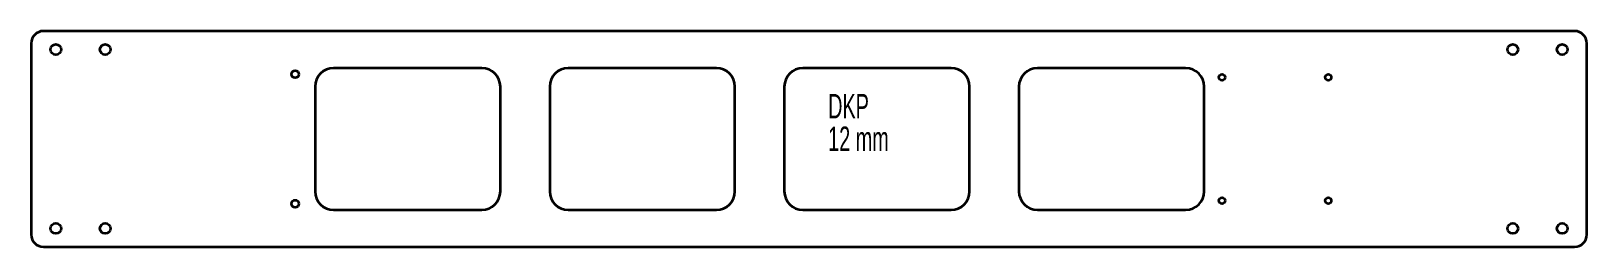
# Model space of a CAD drawing. Header units: millimetres. Extents: x -1363 to -103, y 21 to 196.
import ezdxf

# ---------------------------------------------------------------- set-up
doc = ezdxf.new("R2010")
doc.units = ezdxf.units.MM
doc.styles.add('SLDTEXTSTYLE0', font='TXT', dxfattribs={"width": 0.605})

msp = doc.modelspace()

# ---------------------------------------------------------------- linework, layer by layer
at = {"color": 7, "linetype": 'Continuous', "lineweight": 35}
for p, q in [((-113, 195.9), (-1353, 195.9)), ((-1363, 185.9), (-1363, 30.9)), ((-103, 30.9), (-103, 185.9)), ((-998, 165.9), (-1118, 165.9)), ((-808, 165.9), (-928, 165.9)), ((-618, 165.9), (-738, 165.9)), ((-428, 165.9), (-548, 165.9)), ((-1133, 150.9), (-1133, 65.9)), ((-983, 65.9), (-983, 150.9)), ((-943, 150.9), (-943, 65.9)), ((-793, 65.9), (-793, 150.9)), ((-753, 150.9), (-753, 65.9)), ((-603, 65.9), (-603, 150.9)), ((-563, 150.9), (-563, 65.9)), ((-413, 65.9), (-413, 150.9)), ((-1118, 50.9), (-998, 50.9)), ((-928, 50.9), (-808, 50.9)), ((-738, 50.9), (-618, 50.9)), ((-548, 50.9), (-428, 50.9)), ((-1353, 20.9), (-113, 20.9))]:
    msp.add_line(p, q, dxfattribs=at)
for centre, radius in [((-1343, 180.9), 4.25), ((-1303, 180.9), 4.25), ((-163, 180.9), 4.25), ((-123, 180.9), 4.25), ((-1149.2, 160.9), 3), ((-398.5, 158.4), 2.5), ((-312.5, 158.4), 2.5), ((-1149.2, 55.9), 3), ((-398.5, 58.4), 2.5), ((-312.5, 58.4), 2.5), ((-1343, 35.9), 4.25), ((-1303, 35.9), 4.25), ((-163, 35.9), 4.25), ((-123, 35.9), 4.25)]:
    msp.add_circle(centre, radius, dxfattribs=at)
for centre, radius, start, end in [((-1353, 185.9), 10, 90, 180), ((-113, 185.9), 10, 0, 90), ((-1118, 150.9), 15, 90, 180), ((-998, 150.9), 15, 0, 90), ((-928, 150.9), 15, 90, 180), ((-808, 150.9), 15, 0, 90), ((-738, 150.9), 15, 90, 180), ((-618, 150.9), 15, 0, 90), ((-548, 150.9), 15, 90, 180), ((-428, 150.9), 15, 0, 90), ((-1118, 65.9), 15, 180, 270), ((-998, 65.9), 15, 270, 0), ((-928, 65.9), 15, 180, 270), ((-808, 65.9), 15, 270, 0), ((-738, 65.9), 15, 180, 270), ((-618, 65.9), 15, 270, 0), ((-548, 65.9), 15, 180, 270), ((-428, 65.9), 15, 270, 0), ((-1353, 30.9), 10, 180, 270), ((-113, 30.9), 10, 270, 0)]:
    msp.add_arc(centre, radius, start, end, dxfattribs=at)

# ---------------------------------------------------------------- texts
at = {"color": 7, "linetype": 'Continuous', "lineweight": 0, "char_height": 19.84, "attachment_point": 1, "style": 'SLDTEXTSTYLE0'}
for s, insert in [('DKP', (-717.5, 144.9)), ('12 mm', (-717.5, 118.5))]:
    msp.add_mtext(s, dxfattribs=dict(at, insert=insert))

doc.saveas('drawing.dxf')
